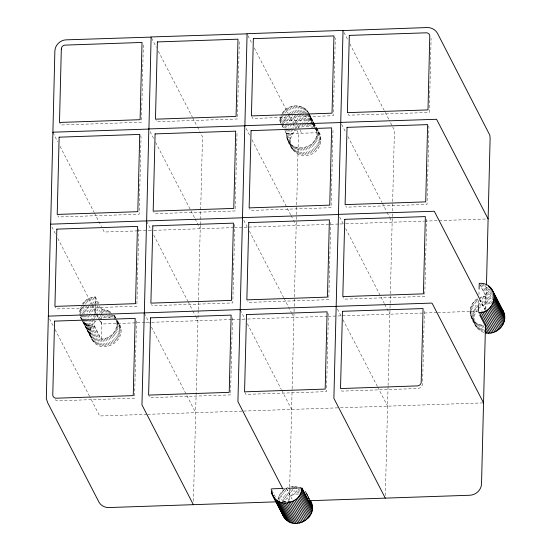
<?xml version="1.0" encoding="UTF-8"?>
<svg xmlns="http://www.w3.org/2000/svg" width="551" height="551" viewBox="0 0 551 551"><rect width="100%" height="100%" fill="white"/><g stroke="black" fill="none" stroke-linecap="round" stroke-linejoin="round"><path stroke-width="0.41" stroke-dasharray="2.75 2.07" d="M84.248 313.884L80.742 307.086L79.716 311.639L79.861 314.697L90.385 335.091C97.01 360.058 133.37 340.043 116.922 320.283M90.385 335.091C89.531 329.842 91.893 324.394 95.97 321.075M94.944 315.702L94.682 326.316L101.26 339.058C110.779 339.065 119.223 329.216 116.481 319.794M281.699 124.774L279.763 121.027L280.79 115.972L287.03 128.052M316.618 128.231C324.87 137.543 320.517 153.13 307.933 155.292C295.384 158.24 287.216 144.472 286.341 133.769L284.791 130.773M291.892 148.274C288.517 142.199 290.694 134.175 296.025 129.967M312.369 123.734L310.433 119.987L309.469 114.505M287.946 140.629C294.854 153.984 317.286 147.365 317.011 132.729L315.461 129.726M471.718 318.134L475.713 322.679L479.859 324.766L483.806 332.418C475.623 329.546 471.628 320.255 470.106 312.314C469.803 306.418 473.392 300.743 478.55 298.015M475.665 325.786C472.875 320.716 473.846 314.139 477.51 309.765L473.564 302.12M94.965 314.883L95.227 304.269M95.247 303.456L95.413 296.92C90.171 297.058 85.109 299.909 82.216 304.269M101.26 339.058L101.721 320.283M101.742 319.463L101.99 309.662L100.055 305.915M136.49 320.916L134.568 398.173L58.048 400.784L56.34 400.549L54.797 399.447M138.769 228.947L136.855 306.204L56.243 308.946L55.258 307.038M143.343 44.996L141.421 122.253L60.81 125.001L59.825 123.093M193.449 501.231L198.188 310.406M198.215 309.552L198.429 300.956M198.45 300.095L200.302 225.311M200.33 224.45L200.433 220.152M200.454 219.298L202.506 136.779L200.137 132.192M232.453 317.651L230.532 394.909L149.92 397.65L148.935 395.742M237.02 133.7L235.105 210.957L154.494 213.705L153.832 212.431M239.306 41.731L237.385 118.988L156.78 121.73L156.119 120.455M289.668 487.649L289.33 501.403L283.407 489.929M289.695 486.788L292.106 389.66M292.126 388.799L294.158 307.141M294.179 306.28L294.392 297.685M294.413 296.824L296.314 220.324M296.335 219.463L296.672 205.709M296.7 204.855L298.47 133.507L296.101 128.92M330.703 222.404L328.782 299.661L248.17 302.409L247.516 301.135M332.983 130.435L331.068 207.693L250.457 210.441L249.472 208.526M385.356 495.556L388.069 386.389M388.09 385.528L389.991 309.028M390.012 308.167L392.402 211.901M392.422 211.04L392.636 202.444M392.663 201.583L394.433 130.236L389.302 120.297M424.38 311.108L422.555 384.446L421.35 387.319L418.367 388.51L341.847 391.114L341.193 389.839M426.667 219.14L424.745 296.397L344.134 299.145L343.149 297.23M478.729 303.732L478.826 299.648M478.95 294.751L479.074 289.854M485.486 309.125L485.81 296.059L480.004 284.819M485.872 309.201L486.423 286.851M277.931 499.557C278.834 494.24 282.725 489.681 287.67 487.635L291.61 495.28L296.321 494.082L299.524 494.082L295.577 486.43L290.776 486.678M308.822 113.127C303.277 102.472 286.334 104.098 281.451 114.532L288.469 128.128M291.61 495.28L287.436 497.794L284.199 501.376L280.252 493.73M478.592 308.567C482.035 305.116 487.022 303.277 491.885 303.759M305.653 113.843L312.672 127.439C308.236 125.497 302.967 125.869 298.725 128.156L291.713 114.56M101.99 309.662L107.211 310.351L111.157 318.003L106.46 317.286L100.151 318.568L97.809 314.036M485.81 296.059L480.024 297.313L483.971 304.958M93.58 341.875L83.056 321.488C85.935 324.753 90.35 326.516 94.682 326.316M279.763 121.027L310.433 119.987M286.341 133.769L317.011 132.729M137.674 230.883L104.256 232.019L101.887 227.432M138.528 230.848L153.095 230.352M153.949 230.325L233.638 227.611M234.492 227.584L339.023 224.023M339.884 223.995L345.022 223.816M345.876 223.789L423.85 221.13M424.704 221.103L438.417 220.634M439.271 220.607L486.395 219.002M144.81 322.535L101.969 323.995L99.6 319.408M145.671 322.507L150.809 322.328M151.67 322.301L231.351 319.587M232.205 319.552L246.772 319.057M247.633 319.029L327.315 316.315M328.169 316.288L436.991 312.582M437.845 312.548L482.4 311.033M146.814 414.359L99.683 415.964L89.82 396.851M147.668 414.331L242.777 411.094M243.632 411.06L339.595 407.795M340.456 407.761L483.544 402.891M283.958 488.42L288.214 488.276M299.289 487.904L300.998 487.842M282.863 501.431L292.237 501.107M283.331 501.603L291.045 501.341M479.859 324.766L484.549 325.483M295.577 486.43L297.147 486.671M107.211 310.351L111.357 312.438M301.528 488.317L300.137 487.621L300.929 489.15M315.358 128.975L319.346 133.521M307.954 497.773L309.028 498.862L305.082 491.216L310.365 500.583M118.499 323.341L115.304 320.083L112.542 314.731M119.939 326.006L113.616 314.497L116.378 319.849M428.292 125.89L428.947 127.164L427.032 204.421L346.421 207.169L345.759 205.895M491.334 291.383L492.498 293.642M489.254 289.034L493.152 296.583M487.477 287.581L493.324 298.904M485.231 285.514L492.642 299.868M482.931 283.607L492.284 301.734M481.746 284.123L491.492 303.002M480.541 284.798L490.287 303.684M484.728 296.114L488.675 303.766M483.131 296.362L487.077 304.007M481.553 296.762L485.5 304.407M343.92 32.371L347.867 40.016M349.837 43.839L388.91 119.533M479.907 299.448L485.038 309.386M479.639 299.517L485.059 310.013M479.342 299.544L482.497 305.66M477.152 298.856L481.099 306.501M475.85 299.827L477.82 303.649M474.645 300.922L478.199 307.802M472.613 303.415L476.56 311.06M334.615 37.186L335.27 38.46L333.348 115.717L252.744 118.465L252.082 117.191M482.958 325.407L484.136 327.7M471.801 304.786L475.747 312.431M481.381 325.166L484.935 332.046M471.139 306.225L475.086 313.87M470.637 307.713L474.583 315.358M478.392 324.215L482.339 331.867M470.292 309.235L474.239 316.887M477.008 323.52L480.954 331.165M470.113 310.778L474.06 318.423M475.713 322.679L479.659 330.331M470.106 312.314L474.053 319.959M474.521 321.715L478.468 329.36M470.265 313.836L474.211 321.481M473.454 320.627L477.4 328.272M470.588 315.324L474.535 322.976M471.077 316.763L476.463 327.074M348.046 113.919L348.707 115.193L429.312 112.452L431.102 38.391M341.634 124.347L345.58 131.992M347.95 136.579L381.884 202.334M382.284 203.099L386.623 211.508M387.016 212.273L389.385 216.86M389.777 217.624L392.147 222.211M309.214 113.885L313.498 122.191M313.891 122.949L316.226 127.474M308.808 113.348L313.485 122.412M313.753 122.811L319.993 134.892M309.951 115.937L313.464 122.735M313.85 123.493L315.799 127.267M316.191 128.025L320.475 136.331M307.086 110.641L308.257 112.907M308.65 113.664L313.326 122.721M313.712 123.479L315.661 127.253M316.054 128.011L317.61 131.028M310.282 117.425L313.009 122.715M313.395 123.472L315.344 127.247M315.737 127.997L320.806 137.819M306.019 109.553L312.644 122.391M313.037 123.148L316.543 129.94M310.44 118.947L313.168 124.237M313.553 124.994L315.503 128.769M315.895 129.519L320.964 139.341M304.834 108.581L307.169 113.113M307.561 113.871L314.573 127.46M312.754 124.485L315.076 128.982M317.004 133.232L320.951 140.877M303.539 107.748L306.266 113.031M306.652 113.788L313.671 127.377M316.832 134.775L320.778 142.42M302.148 107.046L305.268 113.086M316.488 136.297L320.434 143.942M300.681 106.495L308.87 122.356M309.256 123.107L311.205 126.888M315.978 137.784L319.924 145.43M299.159 106.102L302.664 112.893M303.057 113.651L307.733 122.715M308.119 123.465L309.683 126.489M315.317 139.224L319.263 146.869M297.588 105.861L301.094 112.659M301.487 113.41L306.163 122.474M306.549 123.231L308.112 126.248M314.504 140.595L318.45 148.247M295.99 105.778L299.496 112.576M299.889 113.334L304.565 122.398M304.951 123.148L306.514 126.172M313.553 141.889L317.5 149.535M294.379 105.861L297.891 112.659M298.277 113.416L302.954 122.48M303.346 123.231L304.903 126.255M312.472 143.088L316.419 150.733M292.781 106.109L296.679 113.658M297.072 114.415L301.356 122.721M301.748 123.479L303.305 126.496M311.267 144.183L315.213 151.828M291.21 106.508L294.716 113.306M295.102 114.057L299.393 122.363M299.785 123.121L301.734 126.895M309.965 145.154L313.912 152.799M289.674 107.059L300.199 127.453M308.567 145.994L312.513 153.639M295.095 120.504L297.03 124.257M297.416 125.001L299.737 129.499M300.13 130.25L301.673 133.252M288.201 107.762L291.321 113.802M307.093 146.697L311.039 154.342M286.809 108.602L296.941 128.238M247.957 35.643L251.903 43.288M254.273 47.875L288.207 113.63M288.6 114.394L295.708 128.156M305.564 147.248L309.51 154.893M285.501 109.573L287.45 113.354M287.842 114.105L292.519 123.169M292.905 123.927L295.246 128.452M303.987 147.647L307.933 155.292M339.747 217.08L343.693 224.725M345.663 228.548L384.336 303.484M384.736 304.248L389.86 314.187M284.302 110.668L285.859 113.685M286.251 114.443L293.263 128.039M293.655 128.789L294.826 131.055M302.389 147.895L306.335 155.54M283.214 111.867L283.999 113.375M284.385 114.133L289.061 123.19M289.454 123.947L293.738 132.254M300.784 147.978L304.731 155.623M282.264 113.162L287.333 122.976M287.718 123.734L290.06 128.259M290.453 129.017L292.788 133.549M299.186 147.895L303.133 155.54M288.855 128.879L291.975 134.919M297.616 147.654L301.562 155.299M287.415 128.81L291.314 136.359M296.087 147.262L300.033 154.907M280.287 117.459L285.742 128.032M286.134 128.789L290.811 137.853M294.62 146.711L298.566 154.356M279.942 118.982L284.619 128.046M285.012 128.803L290.467 139.375M293.235 146.008L297.182 153.66M279.763 120.524L283.662 128.073M285.218 131.097L290.287 140.911M282.084 125.525L284.406 130.022M291.94 145.175L295.887 152.82M286.334 134.809L290.281 142.454M290.749 144.204L294.695 151.849M286.492 136.331L290.439 143.976M289.681 143.115L293.628 150.76M286.816 137.819L290.763 145.464M287.305 139.258L292.691 149.562M246.063 128.376L250.009 136.021M251.986 139.844L290.659 214.78M291.052 215.544L293.029 219.367M293.421 220.131L296.183 225.483M337.46 309.056L341.406 316.701M342.984 319.759L377.318 386.279M377.71 387.043L387.58 406.156M327.755 313.106L328.417 314.38L326.495 391.637L245.884 394.385L244.899 392.47M151.594 38.143L156.332 47.317M158.302 51.14L192.244 116.895M192.636 117.659L196.982 126.076M197.375 126.84L199.744 131.427M243.783 220.352L247.33 227.232M249.307 231.055L283.641 297.574M284.034 298.339L291.135 312.1M291.534 312.865L293.897 317.452M234.079 224.402L234.733 225.676L232.818 302.933L152.207 305.681L151.553 304.407M150.099 131.648L153.653 138.528M155.623 142.351L194.696 218.044M195.088 218.809L200.22 228.748M240.312 310.027L245.043 319.208M247.413 323.795L281.354 389.55M281.747 390.315L291.617 409.427M140.402 135.698L141.056 136.972L139.134 214.229L58.53 216.977L57.869 215.703M306.019 492.408L309.965 500.053M306.811 493.703L309.524 499.571M299.462 488.599L300.254 490.128M298.332 488.964L300.701 493.551M293.979 486.354L297.926 493.999M292.374 486.437L296.321 494.082M291.954 488.971L294.716 494.323M290.384 489.371L293.146 494.729M286.513 488.338L293.091 501.079M286.196 488.338L290.143 495.983M146.635 221.323L151.367 230.504M153.736 235.091L187.677 300.846M188.07 301.611L192.409 310.02M192.802 310.785L195.171 315.372M195.564 316.136L197.933 320.723M284.798 489.178L288.745 496.823M282.291 491.237L286.238 498.882M281.21 492.436L285.156 500.081M279.447 495.108L283.393 502.753M278.778 496.547L280.755 500.37M278.276 498.035L279.853 501.093M271.946 490.356L275.817 497.856M52.951 132.619L57.69 141.8M60.059 146.387L93.994 212.142M94.386 212.906L101.494 226.668M144.348 313.299L149.479 323.237M151.449 327.06L195.653 412.699M114.553 315.695L116.523 319.518M116.874 320.558L120.428 327.446M116.771 320.613L117.563 322.142M116.805 321.281L120.752 328.933M113.334 314.938L115.703 319.525M116.964 322.803L120.91 330.455M116.957 324.346L120.903 331.991M110.062 311.604L111.247 313.898M111.639 314.662L114.009 319.249M116.778 325.882L120.724 333.534M108.678 310.902L110.255 313.96M110.648 314.724L112.624 318.547M116.433 327.404L120.38 335.056M115.93 328.899L119.877 336.544M105.682 309.958L108.051 314.545M108.444 315.31L109.628 317.603M115.269 330.338L119.216 337.983M104.111 309.717L108.058 317.362M114.456 331.709L118.403 339.354M102.514 309.641L105.275 314.993M105.675 315.757L106.46 317.286M95.413 296.92L99.669 305.164M113.506 333.004L117.446 340.649M94.331 296.975L98.615 305.282M99.008 306.039L104.855 317.369M112.418 334.202L116.364 341.847M92.733 297.223L100.916 313.078M101.308 313.836L103.257 317.61M111.219 335.297L115.166 342.942M91.156 297.623L94.276 303.663M94.662 304.421L99.338 313.478M99.731 314.235L101.68 318.01M109.911 336.268L113.857 343.914M89.627 298.174L92.354 303.463M92.74 304.214L97.417 313.278M51.849 226.888L55.796 234.533M57.772 238.356L91.707 304.111M92.107 304.875L96.446 313.285M96.838 314.049L99.208 318.643M108.519 337.109L112.466 344.754M95.047 311.618L96.59 314.621M96.983 315.365L101.625 324.36M88.153 298.876L90.881 304.159M91.273 304.917L95.557 313.223M95.95 313.98L98.677 319.263M107.046 337.811L110.992 345.456M86.755 299.716L89.097 304.248M89.482 305.006L93.773 313.312M94.159 314.063L96.501 318.595M105.51 338.362L109.456 346.007M85.446 300.688L87.395 304.462M87.788 305.22L92.072 313.526M92.465 314.284L94.806 318.815M103.939 338.762L107.886 346.407M84.248 301.783L90.095 313.106M90.488 313.863L94.772 322.17M102.334 339.003L106.281 346.655M83.167 302.981L83.945 304.489M84.337 305.247L88.621 313.553M89.014 314.304L91.349 318.836M91.741 319.594L93.691 323.368M94.152 326.344L104.676 346.737M82.602 305.027L87.278 314.091M87.671 314.841L89.62 318.623M90.006 319.373L92.74 324.663M92.554 326.268L103.078 346.655M81.403 305.647L85.687 313.953M86.08 314.711L91.927 326.034M90.984 326.027L101.508 346.414M84.634 314.635L91.266 327.473M89.462 325.627L99.979 346.021M80.232 308.574L82.96 313.863M83.353 314.614L90.757 328.968M87.995 325.076L98.519 345.47M79.888 310.096L81.837 313.87M82.23 314.628L90.412 330.49M86.603 324.381L97.128 344.768M79.716 311.639L80.88 313.905M81.272 314.655L90.24 332.026M85.309 323.54L95.833 343.934M80.48 314.69L90.226 333.569M84.124 322.576L94.648 342.963M90.708 336.578L80.184 316.184L81.321 318.995M82.12 320.289L92.637 340.676M80.673 317.624L91.845 339.388M49.569 318.864L53.516 326.509M55.093 329.567L89.427 396.086M115.345 316.983L115.992 318.361M307.947 496.513L308.271 498.001"/><path stroke-width="0.83" d="M271.175 488.861L272.139 494.343L284.102 517.396C293.938 532.273 319.573 517.031 310.757 501.348M273.578 497.002C281.465 508.828 302.051 501.734 301.845 487.814M478.502 312.713C497.767 313.099 499.826 282.346 479.232 283.317L479.094 289.034M485.328 332.811C497.126 335.834 509.351 322.108 503.118 311.026L492.594 290.639M385.294 498.132L333.885 398.339L343.025 30.567L427.039 27.55C431.192 27.336 435.324 29.554 437.411 33.143L489.805 135.16L490.121 138.005L486.471 285.129M478.543 311.081L478.709 304.551M485.486 324.67L481.533 483.826C481.416 489.984 475.802 495.129 469.741 495.253L308.181 500.756M340.759 122.398L436.571 119.278L488.11 218.94M272.029 488.827L283.104 488.455M288.214 488.276L299.289 487.904M276.478 501.837L108.919 507.547C105.027 507.705 101.067 505.763 99.084 502.367L47.779 402.967L46.325 398.6L50.582 224.174L145.533 220.93L146.635 221.323L148.832 128.934L244.644 125.814M246.924 33.845L151.119 36.958L148.915 129.354M150.96 37.11L66.258 39.837C60.217 39.947 54.845 45.285 54.859 51.353L50.664 224.594M340.608 122.549L244.796 125.662L237.922 401.603L283.014 489.164M148.68 129.086L53.02 132.185L52.951 132.619M338.321 214.518L242.66 217.624L242.598 218.058M242.357 217.79L146.545 220.91L144.348 313.299L143.246 312.906L48.447 316.129L48.385 316.57M343.128 30.842L342.026 30.443L247.082 33.694L244.878 126.083M502.319 309.738L503.118 311.026M272.139 494.343L284.102 517.396M491.795 289.344L503.759 312.403M493.724 293.449L504.248 313.836M490.858 288.152L492.029 290.418M496.706 299.475L499.826 305.516M500.604 307.031L501.382 308.539M494.054 294.937L504.578 315.33M489.791 287.064L490.962 289.33M494.213 296.459L504.737 316.846M488.599 286.093L489.384 287.601M494.199 298.001L504.723 318.388M494.027 299.537L504.544 319.924M493.682 301.06L504.206 321.453M493.173 302.547L503.697 322.941M492.511 303.987L503.035 324.381M491.699 305.364L502.223 325.751M490.748 306.659L501.272 327.046M489.667 307.857L500.191 328.244M488.462 308.946L498.986 329.34M487.16 309.917L497.684 330.311M479.515 298.683L434.284 211.253L338.624 214.353L338.562 214.787M485.762 310.757L496.286 331.151M484.288 311.46L494.812 331.854M482.759 312.018L493.283 332.405M481.181 312.417L491.706 332.804M479.584 312.658L490.108 333.045M479.666 314.965L485.08 325.455M485.341 327.012L488.496 333.128M485.321 329.994L486.898 333.052M483.544 402.891L432.239 303.491L431.633 303.091L336.344 306.328L336.275 306.762L335.173 306.363L240.381 309.593L240.312 310.027L239.21 309.634L144.259 312.878L141.958 404.875L193.367 504.668M310.22 500.425L311.405 502.719M309.917 500.336L311.894 504.158M309.455 500.294L312.217 505.646M308.822 500.287L312.376 507.168M302.23 488.565L308.422 500.556M301.845 488.317L312.369 508.711M301.666 489.86L312.19 510.247M301.321 491.382L311.845 511.769M300.818 492.87L311.343 513.256M300.157 494.309L310.681 514.696M299.345 495.686L309.869 516.073M298.387 496.974L308.911 517.368M297.306 498.173L307.83 518.567M296.107 499.268L306.631 519.655M294.799 500.239L305.323 520.626M293.401 501.079L303.925 521.466M291.934 501.782L302.458 522.169M290.398 502.333L300.922 522.727M288.827 502.732L299.351 523.126M287.223 502.98L297.747 523.367M285.618 503.063L296.142 523.45M284.02 502.98L294.544 523.374M282.449 502.739L292.974 523.133M280.92 502.347L291.445 522.734M279.46 501.796L289.984 522.183M278.069 501.1L288.593 521.487M276.774 500.26L287.298 520.647M275.59 499.289L286.114 519.683M271.326 491.416L272.104 492.925M274.522 498.2L285.039 518.587M271.65 492.904L279.061 507.251M281.01 511.025L283.31 516.101M54.563 321.116L52.772 395.17A3.878 3.609 -27.3 0 0 55.982 398.215L133.252 395.625L135.174 318.368L54.563 321.116M56.849 229.14L54.928 306.397L135.539 303.656L137.454 226.399L56.849 229.14M59.129 137.171L57.214 214.429L137.819 211.68L139.74 134.423L59.129 137.171M61.319 49.115L59.494 122.453L140.106 119.705L142.027 42.448L64.756 45.127A3.878 3.609 -27.3 0 0 61.388 48.392L61.319 49.115M150.526 317.844L148.605 395.101L229.216 392.36L231.138 315.103L150.526 317.844M152.813 225.876L150.891 303.133L231.503 300.385L233.417 223.127L152.813 225.876M155.093 133.9L153.178 211.157L233.789 208.409L235.704 131.152L155.093 133.9M157.379 41.924L155.465 119.181L236.069 116.44L237.991 39.183L157.379 41.924M246.49 314.58L244.568 391.837L325.18 389.089L327.101 311.832L246.49 314.58M248.776 222.604L246.855 299.861L327.466 297.113L329.388 219.856L248.776 222.604M251.063 130.628L249.142 207.885L329.753 205.144L331.668 127.887L251.063 130.628M253.343 38.66L251.428 115.917L332.033 113.169L333.954 35.911L253.343 38.66M342.453 311.308L340.532 388.565L417.81 385.886A3.878 3.609 -27.3 0 0 421.178 382.621L423.065 308.56L342.453 311.308M344.74 219.332L342.818 296.596L423.43 293.848L425.351 216.591L344.74 219.332M347.027 127.364L345.105 204.621L425.716 201.873L427.631 124.616L347.027 127.364M349.306 35.388L347.392 112.645L427.996 109.904L429.787 35.843A3.878 3.609 -27.3 0 0 426.577 32.805L349.306 35.388"/></g></svg>
